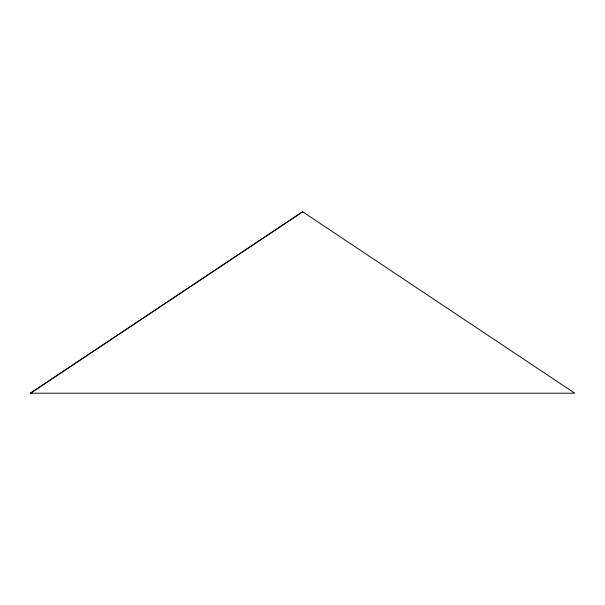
<?xml version="1.0" encoding="UTF-8"?>
<svg xmlns="http://www.w3.org/2000/svg" width="605" height="605" viewBox="0 0 605 605"><rect width="100%" height="100%" fill="white"/><g stroke="black" fill="none" stroke-linecap="round" stroke-linejoin="round"><path stroke-width="0.91" d="M30.643 393.205L302.629 211.795L574.75 393.205L30.25 393.205L302.629 211.795"/></g></svg>
